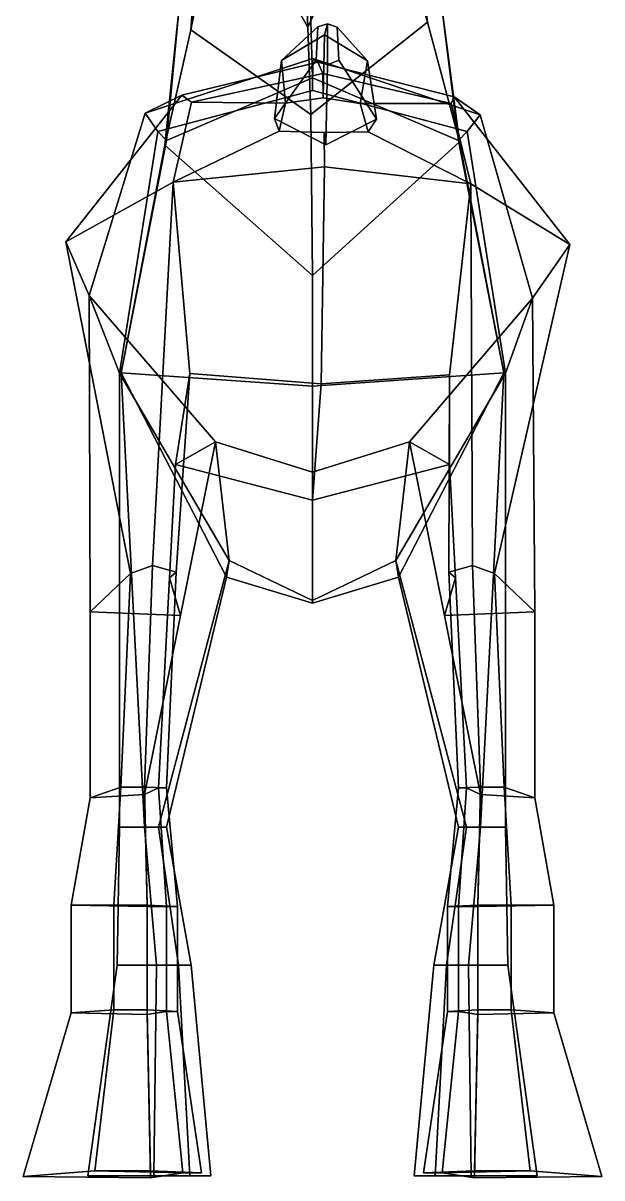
# Model space of a CAD drawing. Extents: x -93 to 81, y -151 to 348.
# Drawn here: x -81.3 to 81.3, y -151.2 to 173.5 of the extents above; entities that cross this region are included whole.
import ezdxf

# ---------------------------------------------------------------- set-up
doc = ezdxf.new("R2010")
doc.units = 0

msp = doc.modelspace()

# ---------------------------------------------------------------- linework, layer by layer
for points in [[(-32.224442, 197.853333, 178.146759), (-34.144451, 171.649704, 186.389389), (-25.454697, 214.686935, 220.746552), (-24.151854, 245.564285, 223.994858)], [(-1.487749, 177.095062, 239.66925), (-36.559448, 201.289993, 238.203491), (-25.454697, 214.686935, 220.746552), (-1.289003, 172.423996, 224.116547)], [(-34.144451, 171.649704, 186.389389), (-0.507977, 147.817917, 199.160248), (-1.289003, 172.423996, 224.116547), (-25.454697, 214.686935, 220.746552)], [(-1.487749, 177.095062, 239.66925), (-1.289003, 172.423996, 224.116547), (19.459196, 217.298569, 220.86795), (31.601593, 204.933289, 238.358322)], [(32.338776, 173.777863, 186.442566), (19.459196, 217.298569, 220.86795), (-1.289003, 172.423996, 224.116547), (-0.507977, 147.817917, 199.160248)], [(35.947147, 181.023102, 154.546234), (29.155516, 200.38797, 178.229019), (32.338776, 173.777863, 186.442566), (41.248436, 140.162872, 159.801193)], [(-41.490791, 139.194077, 159.792419), (-34.144451, 171.649704, 186.389389), (-32.224442, 197.853333, 178.146759), (-37.347446, 178.983414, 154.502029)], [(-41.037926, 140.507751, 120.497581), (-37.347446, 178.983414, 154.502029), (-0.832617, 186.89563, 152.372406), (0, 158.176422, 122.074493)], [(41.037926, 140.507751, 120.497581), (0, 158.176422, 122.074493), (-0.832617, 186.89563, 152.372406), (35.947147, 181.023102, 154.546234)], [(-53.74905, 75.207909, 138.694397), (-41.490791, 139.194077, 159.792419), (-37.347446, 178.983414, 154.502029), (-41.037926, 140.507751, 120.497581)], [(53.74905, 75.207909, 138.694397), (41.037926, 140.507751, 120.497581), (35.947147, 181.023102, 154.546234), (41.248436, 140.162872, 159.801193)], [(1.019168, 163.120239, -79.305267), (-10.665957, 146.72757, -69.664932), (-8.692848, 163.053329, -58.700516), (1.470272, 172.447113, -77.186882)], [(1.470272, 172.447113, -77.186882), (-8.692848, 163.053329, -58.700516), (3.367823, 170.254318, -56.61895), (4.199833, 173.310638, -76.892265)], [(41.248436, 140.162872, 159.801193), (32.338776, 173.777863, 186.442566), (-0.507977, 147.817917, 199.160248), (0, 102.562996, 178.992889)], [(4.20108, 161.829895, -79.476585), (1.019168, 163.120239, -79.305267), (1.470272, 172.447113, -77.186882), (4.199833, 173.310638, -76.892265)], [(6.928477, 172.416595, -76.965393), (4.199833, 173.310638, -76.892265), (3.367823, 170.254318, -56.61895), (15.426583, 162.918472, -57.721786)], [(4.20108, 161.829895, -79.476585), (4.199833, 173.310638, -76.892265), (6.928477, 172.416595, -76.965393), (7.381606, 163.084686, -79.047081)], [(7.381606, 163.084686, -79.047081), (6.928477, 172.416595, -76.965393), (15.426583, 162.918472, -57.721786), (17.974638, 146.567459, -68.502739)], [(-41.490791, 139.194077, 159.792419), (0, 102.562996, 178.992889), (-0.507977, 147.817917, 199.160248), (-34.144451, 171.649704, 186.389389)], [(-8.692848, 163.053329, -58.700516), (-7.57135, 151.040619, -49.86705), (3.007163, 152.495026, -51.485336), (3.367823, 170.254318, -56.61895)], [(15.426583, 162.918472, -57.721786), (3.367823, 170.254318, -56.61895), (3.007163, 152.495026, -51.485336), (13.39665, 150.923386, -49.016201)], [(-46.961384, 148.252289, 19.265799), (-43.431236, 143.026489, 90.442085), (0, 154.553101, 90.210526), (0.082153, 163.561905, 24.637575)], [(0.082153, 163.561905, 24.637575), (1.540856, 162.538208, -12.325319), (-36.735611, 153.25827, -15.788127), (-46.961384, 148.252289, 19.265799)], [(1.540856, 162.538208, -12.325319), (2.890646, 159.417297, -47.011757), (-33.952278, 151.352036, -39.919624), (-36.735611, 153.25827, -15.788127)], [(4.20108, 161.829895, -79.476585), (3.703343, 139.314423, -71.948509), (-10.665957, 146.72757, -69.664932), (1.019168, 163.120239, -79.305267)], [(-10.665957, 146.72757, -69.664932), (-9.401226, 143.124466, -56.973125), (-7.57135, 151.040619, -49.86705), (-8.692848, 163.053329, -58.700516)], [(47.125687, 147.726257, 23.083706), (0.082153, 163.561905, 24.637575), (0, 154.553101, 90.210526), (43.431236, 143.026489, 90.442085)], [(0.082153, 163.561905, 24.637575), (47.125687, 147.726257, 23.083706), (39.801346, 152.830399, -12.682375), (1.540856, 162.538208, -12.325319)], [(1.540856, 162.538208, -12.325319), (39.801346, 152.830399, -12.682375), (38.906906, 150.944656, -36.963108), (2.890646, 159.417297, -47.011757)], [(4.20108, 161.829895, -79.476585), (7.381606, 163.084686, -79.047081), (17.974638, 146.567459, -68.502739), (3.703343, 139.314423, -71.948509)], [(17.974638, 146.567459, -68.502739), (15.426583, 162.918472, -57.721786), (13.39665, 150.923386, -49.016201), (15.644302, 142.984436, -55.956818)], [(-7.57135, 151.040619, -49.86705), (-33.952278, 151.352036, -39.919624), (2.890646, 159.417297, -47.011757), (3.007163, 152.495026, -51.485336)], [(13.39665, 150.923386, -49.016201), (3.007163, 152.495026, -51.485336), (2.890646, 159.417297, -47.011757), (38.906906, 150.944656, -36.963108)], [(0, 154.553101, 90.210526), (-43.431236, 143.026489, 90.442085), (-41.037926, 140.507751, 120.497581), (0, 158.176422, 122.074493)], [(0, 154.553101, 90.210526), (0, 158.176422, 122.074493), (41.037926, 140.507751, 120.497581), (43.431236, 143.026489, 90.442085)], [(-69.305305, 112.040657, -25.495419), (-36.735611, 153.25827, -15.788127), (-33.952278, 151.352036, -39.919624), (-39.141918, 128.794525, -49.580452)], [(-46.961384, 148.252289, 19.265799), (-36.735611, 153.25827, -15.788127), (-69.305305, 112.040657, -25.495419), (-62.74379, 96.936752, 20.828213)], [(72.306015, 111.248924, -19.749048), (44.447605, 128.327179, -46.188515), (38.906906, 150.944656, -36.963108), (39.801346, 152.830399, -12.682375)], [(47.125687, 147.726257, 23.083706), (61.827179, 96.240288, 25.88311), (72.306015, 111.248924, -19.749048), (39.801346, 152.830399, -12.682375)], [(-9.401226, 143.124466, -56.973125), (-39.141918, 128.794525, -49.580452), (-33.952278, 151.352036, -39.919624), (-7.57135, 151.040619, -49.86705)], [(15.644302, 142.984436, -55.956818), (13.39665, 150.923386, -49.016201), (38.906906, 150.944656, -36.963108), (44.447605, 128.327179, -46.188515)], [(-62.74379, 96.936752, 20.828213), (-54.185791, 75.160706, 91.353905), (-43.431236, 143.026489, 90.442085), (-46.961384, 148.252289, 19.265799)], [(3.703343, 139.314423, -71.948509), (3.26422, 142.739395, -60.128258), (-9.401226, 143.124466, -56.973125), (-10.665957, 146.72757, -69.664932)], [(3.703343, 139.314423, -71.948509), (17.974638, 146.567459, -68.502739), (15.644302, 142.984436, -55.956818), (3.26422, 142.739395, -60.128258)], [(61.827179, 96.240288, 25.88311), (47.125687, 147.726257, 23.083706), (43.431236, 143.026489, 90.442085), (54.185791, 75.160706, 91.353905)], [(-54.185791, 75.160706, 91.353905), (-53.74905, 75.207909, 138.694397), (-41.037926, 140.507751, 120.497581), (-43.431236, 143.026489, 90.442085)], [(-9.401226, 143.124466, -56.973125), (3.26422, 142.739395, -60.128258), (3.329467, 133.123795, -63.909584), (-39.141918, 128.794525, -49.580452)], [(15.644302, 142.984436, -55.956818), (44.447605, 128.327179, -46.188515), (3.329467, 133.123795, -63.909584), (3.26422, 142.739395, -60.128258)], [(54.185791, 75.160706, 91.353905), (43.431236, 143.026489, 90.442085), (41.037926, 140.507751, 120.497581), (53.74905, 75.207909, 138.694397)], [(53.74905, 75.207909, 138.694397), (41.248436, 140.162872, 159.801193), (0, 102.562996, 178.992889), (0, 71.461906, 178.120667)], [(-53.74905, 75.207909, 138.694397), (0, 71.461906, 178.120667), (0, 102.562996, 178.992889), (-41.490791, 139.194077, 159.792419)], [(2.41504, 72.159286, -54.437576), (-34.427883, 75.057144, -44.907604), (-39.141918, 128.794525, -49.580452), (3.329467, 133.123795, -63.909584)], [(2.41504, 72.159286, -54.437576), (3.329467, 133.123795, -63.909584), (44.447605, 128.327179, -46.188515), (38.431301, 74.64978, -41.951092)], [(-39.141918, 128.794525, -49.580452), (-44.904243, 21.007006, -55.898396), (-51.140774, 18.781975, -51.706833), (-69.305305, 112.040657, -25.495419)], [(-39.141918, 128.794525, -49.580452), (-34.427883, 75.057144, -44.907604), (-38.252396, 19.150448, -52.400978), (-44.904243, 21.007006, -55.898396)], [(44.447605, 128.327179, -46.188515), (44.904243, 21.007006, -55.898396), (38.252396, 19.150448, -52.400978), (38.431301, 74.64978, -41.951092)], [(44.447605, 128.327179, -46.188515), (72.306015, 111.248924, -19.749048), (51.140774, 18.781975, -51.706833), (44.904243, 21.007006, -55.898396)], [(-62.74379, 96.936752, 20.828213), (-69.305305, 112.040657, -25.495419), (-51.140774, 18.781975, -51.706833), (-62.424175, 7.99693, 3.131415)], [(61.827179, 96.240288, 25.88311), (62.424175, 7.99693, 3.131415), (51.140774, 18.781975, -51.706833), (72.306015, 111.248924, -19.749048)], [(-27.281698, 55.82716, 23.89629), (-23.419674, 22.43152, 92.26265), (-54.185791, 75.160706, 91.353905), (-62.74379, 96.936752, 20.828213)], [(-62.74379, 96.936752, 20.828213), (-62.424175, 7.99693, 3.131415), (-37.063675, 6.99571, 7.70386), (-27.281698, 55.82716, 23.89629)], [(27.281698, 55.82716, 23.89629), (61.827179, 96.240288, 25.88311), (54.185791, 75.160706, 91.353905), (23.419674, 22.43152, 92.26265)], [(61.827179, 96.240288, 25.88311), (27.281698, 55.82716, 23.89629), (37.063675, 6.99571, 7.70386), (62.424175, 7.99693, 3.131415)], [(-47.148289, -52.540707, 127.506569), (-53.74905, 75.207909, 138.694397), (-54.185791, 75.160706, 91.353905), (-54.185791, -52.540707, 109.212303)], [(-43.286263, -52.540707, 109.621239), (-54.185791, -52.540707, 109.212303), (-54.185791, 75.160706, 91.353905), (-23.419674, 22.43152, 92.26265)], [(0, 10.463157, 138.694397), (0, 71.461906, 178.120667), (-53.74905, 75.207909, 138.694397), (-24.135328, 17.794092, 125.572754)], [(-41.037926, -52.540707, 122.326965), (-24.135328, 17.794092, 125.572754), (-53.74905, 75.207909, 138.694397), (-47.148289, -52.540707, 127.506569)], [(-38.252396, 19.150448, -52.400978), (-34.427883, 75.057144, -44.907604), (-38.480804, 49.405411, -23.302551), (-40.157669, 17.536211, -49.360062)], [(0, 39.430672, -23.102173), (-38.480804, 49.405411, -23.302551), (-34.427883, 75.057144, -44.907604), (2.41504, 72.159286, -54.437576)], [(0, 10.463157, 138.694397), (24.135328, 17.794092, 125.572754), (53.74905, 75.207909, 138.694397), (0, 71.461906, 178.120667)], [(43.286263, -52.540707, 109.621239), (23.419674, 22.43152, 92.26265), (54.185791, 75.160706, 91.353905), (54.185791, -52.540707, 109.212303)], [(41.037926, -52.540707, 122.326965), (47.148289, -52.540707, 127.506569), (53.74905, 75.207909, 138.694397), (24.135328, 17.794092, 125.572754)], [(47.148289, -52.540707, 127.506569), (54.185791, -52.540707, 109.212303), (54.185791, 75.160706, 91.353905), (53.74905, 75.207909, 138.694397)], [(0, 39.430672, -23.102173), (2.41504, 72.159286, -54.437576), (38.431301, 74.64978, -41.951092), (38.480804, 49.405411, -23.302551)], [(38.431301, 74.64978, -41.951092), (38.252396, 19.150448, -52.400978), (40.157669, 17.536211, -49.360062), (38.480804, 49.405411, -23.302551)], [(-37.063675, 6.99571, 7.70386), (-40.157669, 17.536211, -49.360062), (-38.480804, 49.405411, -23.302551), (-27.281698, 55.82716, 23.89629)], [(-27.281698, 55.82716, 23.89629), (-38.480804, 49.405411, -23.302551), (0, 39.430672, -23.102173), (0, 47.242542, 23.89629)], [(0, 47.242542, 23.89629), (0, 11.167445, 92.488937), (-23.419674, 22.43152, 92.26265), (-27.281698, 55.82716, 23.89629)], [(0, 47.242542, 23.89629), (27.281698, 55.82716, 23.89629), (23.419674, 22.43152, 92.26265), (0, 11.167445, 92.488937)], [(27.281698, 55.82716, 23.89629), (0, 47.242542, 23.89629), (0, 39.430672, -23.102173), (38.480804, 49.405411, -23.302551)], [(37.063675, 6.99571, 7.70386), (27.281698, 55.82716, 23.89629), (38.480804, 49.405411, -23.302551), (40.157669, 17.536211, -49.360062)], [(-47.148289, -41.295475, -56.480618), (-53.850353, -41.295475, -56.480618), (-51.140774, 18.781975, -51.706833), (-44.904243, 21.007006, -55.898396)], [(-44.904243, 21.007006, -55.898396), (-38.252396, 19.150448, -52.400978), (-41.037926, -41.449806, -56.480618), (-47.148289, -41.295475, -56.480618)], [(-43.286263, -52.540707, 109.621239), (-23.419674, 22.43152, 92.26265), (-24.135328, 17.794092, 125.572754), (-41.037926, -52.540707, 122.326965)], [(0, 11.167445, 92.488937), (0, 10.463157, 138.694397), (-24.135328, 17.794092, 125.572754), (-23.419674, 22.43152, 92.26265)], [(0, 11.167445, 92.488937), (23.419674, 22.43152, 92.26265), (24.135328, 17.794092, 125.572754), (0, 10.463157, 138.694397)], [(43.286263, -52.540707, 109.621239), (41.037926, -52.540707, 122.326965), (24.135328, 17.794092, 125.572754), (23.419674, 22.43152, 92.26265)], [(44.904243, 21.007006, -55.898396), (47.148289, -41.295475, -56.480618), (41.037926, -41.449806, -56.480618), (38.252396, 19.150448, -52.400978)], [(47.148289, -41.295475, -56.480618), (44.904243, 21.007006, -55.898396), (51.140774, 18.781975, -51.706833), (53.850353, -41.295475, -56.480618)], [(-51.140774, 18.781975, -51.706833), (-53.850353, -41.295475, -56.480618), (-62.424175, -44.327965, -8.989535), (-62.424175, 7.99693, 3.131415)], [(-43.276676, -41.45829, -56.480618), (-40.157669, 17.536211, -49.360062), (-37.063675, 6.99571, 7.70386), (-47.148289, -43.3465, -8.989535)], [(-41.037926, -41.449806, -56.480618), (-38.252396, 19.150448, -52.400978), (-40.157669, 17.536211, -49.360062), (-43.276676, -41.45829, -56.480618)], [(43.276676, -41.45829, -56.480618), (47.148289, -43.3465, -8.989535), (37.063675, 6.99571, 7.70386), (40.157669, 17.536211, -49.360062)], [(41.037926, -41.449806, -56.480618), (43.276676, -41.45829, -56.480618), (40.157669, 17.536211, -49.360062), (38.252396, 19.150448, -52.400978)], [(51.140774, 18.781975, -51.706833), (62.424175, 7.99693, 3.131415), (62.424175, -44.327965, -8.989535), (53.850353, -41.295475, -56.480618)], [(-62.424175, 7.99693, 3.131415), (-62.424175, -44.327965, -8.989535), (-47.148289, -43.3465, -8.989535), (-37.063675, 6.99571, 7.70386)], [(62.424175, 7.99693, 3.131415), (37.063675, 6.99571, 7.70386), (47.148289, -43.3465, -8.989535), (62.424175, -44.327965, -8.989535)], [(-67.749222, -74.479187, -37.079754), (-62.424175, -44.327965, -8.989535), (-53.850353, -41.295475, -56.480618), (-55.784824, -74.42543, -68.571831)], [(-55.784824, -74.42543, -68.571831), (-53.850353, -41.295475, -56.480618), (-47.148289, -41.295475, -56.480618), (-46.432392, -74.42543, -69.711861)], [(-37.905659, -74.806534, -69.372932), (-46.432392, -74.42543, -69.711861), (-47.148289, -41.295475, -56.480618), (-41.037926, -41.449806, -56.480618)], [(-46.432392, -74.877625, -37.079754), (-41.02972, -74.827454, -68.545067), (-43.276676, -41.45829, -56.480618), (-47.148289, -43.3465, -8.989535)], [(-41.02972, -74.827454, -68.545067), (-37.905659, -74.806534, -69.372932), (-41.037926, -41.449806, -56.480618), (-43.276676, -41.45829, -56.480618)], [(37.905659, -74.806534, -69.372932), (41.037926, -41.449806, -56.480618), (47.148289, -41.295475, -56.480618), (46.432392, -74.42543, -69.711861)], [(41.02972, -74.827454, -68.545067), (43.276676, -41.45829, -56.480618), (41.037926, -41.449806, -56.480618), (37.905659, -74.806534, -69.372932)], [(46.432392, -74.877625, -37.079754), (47.148289, -43.3465, -8.989535), (43.276676, -41.45829, -56.480618), (41.02972, -74.827454, -68.545067)], [(55.784824, -74.42543, -68.571831), (46.432392, -74.42543, -69.711861), (47.148289, -41.295475, -56.480618), (53.850353, -41.295475, -56.480618)], [(67.749222, -74.479187, -37.079754), (55.784824, -74.42543, -68.571831), (53.850353, -41.295475, -56.480618), (62.424175, -44.327965, -8.989535)], [(-46.432392, -74.877625, -37.079754), (-47.148289, -43.3465, -8.989535), (-62.424175, -44.327965, -8.989535), (-67.749222, -74.479187, -37.079754)], [(46.432392, -74.877625, -37.079754), (67.749222, -74.479187, -37.079754), (62.424175, -44.327965, -8.989535), (47.148289, -43.3465, -8.989535)], [(-37.665306, -91.34935, 93.689873), (-54.886559, -91.34935, 93.043755), (-54.185791, -52.540707, 109.212303), (-43.286263, -52.540707, 109.621239)], [(-43.767303, -91.34935, 121.948685), (-47.148289, -52.540707, 127.506569), (-54.185791, -52.540707, 109.212303), (-54.886559, -91.34935, 93.043755)], [(-43.767303, -91.34935, 121.948685), (-34.112938, -91.34935, 113.764915), (-41.037926, -52.540707, 122.326965), (-47.148289, -52.540707, 127.506569)], [(-34.112938, -91.34935, 113.764915), (-37.665306, -91.34935, 93.689873), (-43.286263, -52.540707, 109.621239), (-41.037926, -52.540707, 122.326965)], [(34.112938, -91.34935, 113.764915), (41.037926, -52.540707, 122.326965), (43.286263, -52.540707, 109.621239), (37.665306, -91.34935, 93.689873)], [(43.767303, -91.34935, 121.948685), (47.148289, -52.540707, 127.506569), (41.037926, -52.540707, 122.326965), (34.112938, -91.34935, 113.764915)], [(37.665306, -91.34935, 93.689873), (43.286263, -52.540707, 109.621239), (54.185791, -52.540707, 109.212303), (54.886559, -91.34935, 93.043755)], [(43.767303, -91.34935, 121.948685), (54.886559, -91.34935, 93.043755), (54.185791, -52.540707, 109.212303), (47.148289, -52.540707, 127.506569)], [(-67.749222, -104.78289, -16.990646), (-67.749222, -74.479187, -37.079754), (-55.784824, -74.42543, -68.571831), (-55.784824, -103.91436, -46.334724)], [(-46.432392, -105.18132, -16.990646), (-46.432392, -74.877625, -37.079754), (-67.749222, -74.479187, -37.079754), (-67.749222, -104.78289, -16.990646)], [(-55.784824, -103.91436, -46.334724), (-55.784824, -74.42543, -68.571831), (-46.432392, -74.42543, -69.711861), (-46.432392, -103.91436, -46.47723)], [(-37.905659, -104.337029, -46.434868), (-46.432392, -103.91436, -46.47723), (-46.432392, -74.42543, -69.711861), (-37.905659, -74.806534, -69.372932)], [(37.905659, -104.337029, -46.434868), (37.905659, -74.806534, -69.372932), (46.432392, -74.42543, -69.711861), (46.432392, -103.91436, -46.47723)], [(55.784824, -103.91436, -46.334724), (46.432392, -103.91436, -46.47723), (46.432392, -74.42543, -69.711861), (55.784824, -74.42543, -68.571831)], [(46.432392, -105.18132, -16.990646), (67.749222, -104.78289, -16.990646), (67.749222, -74.479187, -37.079754), (46.432392, -74.877625, -37.079754)], [(67.749222, -104.78289, -16.990646), (55.784824, -103.91436, -46.334724), (55.784824, -74.42543, -68.571831), (67.749222, -74.479187, -37.079754)], [(-46.432392, -105.18132, -16.990646), (-41.02972, -104.360245, -46.331379), (-41.02972, -74.827454, -68.545067), (-46.432392, -74.877625, -37.079754)], [(-41.02972, -104.360245, -46.331379), (-37.905659, -104.337029, -46.434868), (-37.905659, -74.806534, -69.372932), (-41.02972, -74.827454, -68.545067)], [(41.02972, -104.360245, -46.331379), (41.02972, -74.827454, -68.545067), (37.905659, -74.806534, -69.372932), (37.905659, -104.337029, -46.434868)], [(46.432392, -105.18132, -16.990646), (46.432392, -74.877625, -37.079754), (41.02972, -74.827454, -68.545067), (41.02972, -104.360245, -46.331379)], [(-34.46484, -150.536285, 93.53553), (-63.052116, -150.536285, 92.378975), (-54.886559, -91.34935, 93.043755), (-37.665306, -91.34935, 93.689873)], [(-44.594151, -150.536285, 144.11879), (-43.767303, -91.34935, 121.948685), (-54.886559, -91.34935, 93.043755), (-63.052116, -150.536285, 92.378975)], [(-44.594151, -150.536285, 144.11879), (-28.567904, -150.536285, 129.469849), (-34.112938, -91.34935, 113.764915), (-43.767303, -91.34935, 121.948685)], [(-28.567904, -150.536285, 129.469849), (-34.46484, -150.536285, 93.53553), (-37.665306, -91.34935, 93.689873), (-34.112938, -91.34935, 113.764915)], [(28.567904, -150.536285, 129.469849), (34.112938, -91.34935, 113.764915), (37.665306, -91.34935, 93.689873), (34.46484, -150.536285, 93.53553)], [(44.594151, -150.536285, 144.11879), (43.767303, -91.34935, 121.948685), (34.112938, -91.34935, 113.764915), (28.567904, -150.536285, 129.469849)], [(34.46484, -150.536285, 93.53553), (37.665306, -91.34935, 93.689873), (54.886559, -91.34935, 93.043755), (63.052116, -150.536285, 92.378975)], [(44.594151, -150.536285, 144.11879), (63.052116, -150.536285, 92.378975), (54.886559, -91.34935, 93.043755), (43.767303, -91.34935, 121.948685)], [(-81.266731, -150.782379, 24.509027), (-67.749222, -104.78289, -16.990646), (-55.784824, -103.91436, -46.334724), (-61.166542, -149.187088, -42.290501)], [(-45.454453, -151.153214, 24.509027), (-46.432392, -105.18132, -16.990646), (-67.749222, -104.78289, -16.990646), (-81.266731, -150.782379, 24.509027)], [(-61.166542, -149.187088, -42.290501), (-55.784824, -103.91436, -46.334724), (-46.432392, -103.91436, -46.47723), (-45.454453, -149.187088, -42.984615)], [(-31.129538, -149.686874, -42.778255), (-45.454453, -149.187088, -42.984615), (-46.432392, -103.91436, -46.47723), (-37.905659, -104.337029, -46.434868)], [(-45.454453, -151.153214, 24.509027), (-36.377964, -149.714355, -42.274208), (-41.02972, -104.360245, -46.331379), (-46.432392, -105.18132, -16.990646)], [(-36.377964, -149.714355, -42.274208), (-31.129538, -149.686874, -42.778255), (-37.905659, -104.337029, -46.434868), (-41.02972, -104.360245, -46.331379)], [(31.129538, -149.686874, -42.778255), (37.905659, -104.337029, -46.434868), (46.432392, -103.91436, -46.47723), (45.454453, -149.187088, -42.984615)], [(36.377964, -149.714355, -42.274208), (41.02972, -104.360245, -46.331379), (37.905659, -104.337029, -46.434868), (31.129538, -149.686874, -42.778255)], [(45.454453, -151.153214, 24.509027), (46.432392, -105.18132, -16.990646), (41.02972, -104.360245, -46.331379), (36.377964, -149.714355, -42.274208)], [(61.166542, -149.187088, -42.290501), (45.454453, -149.187088, -42.984615), (46.432392, -103.91436, -46.47723), (55.784824, -103.91436, -46.334724)], [(45.454453, -151.153214, 24.509027), (81.266731, -150.782379, 24.509027), (67.749222, -104.78289, -16.990646), (46.432392, -105.18132, -16.990646)], [(81.266731, -150.782379, 24.509027), (61.166542, -149.187088, -42.290501), (55.784824, -103.91436, -46.334724), (67.749222, -104.78289, -16.990646)], [(-81.266731, -150.782379, 24.509027), (-61.166542, -149.187088, -42.290501), (-36.377964, -149.714355, -42.274208), (-45.454453, -151.153214, 24.509027)], [(-61.166542, -149.187088, -42.290501), (-45.454453, -149.187088, -42.984615), (-31.129538, -149.686874, -42.778255), (-36.377964, -149.714355, -42.274208)], [(61.166542, -149.187088, -42.290501), (36.377964, -149.714355, -42.274208), (31.129538, -149.686874, -42.778255), (45.454453, -149.187088, -42.984615)], [(81.266731, -150.782379, 24.509027), (45.454453, -151.153214, 24.509027), (36.377964, -149.714355, -42.274208), (61.166542, -149.187088, -42.290501)], [(-63.052116, -150.536285, 92.378975), (-34.46484, -150.536285, 93.53553), (-28.567904, -150.536285, 129.469849), (-44.594151, -150.536285, 144.11879)], [(63.052116, -150.536285, 92.378975), (44.594151, -150.536285, 144.11879), (28.567904, -150.536285, 129.469849), (34.46484, -150.536285, 93.53553)]]:
    msp.add_3dface(points)

doc.saveas('drawing.dxf')
